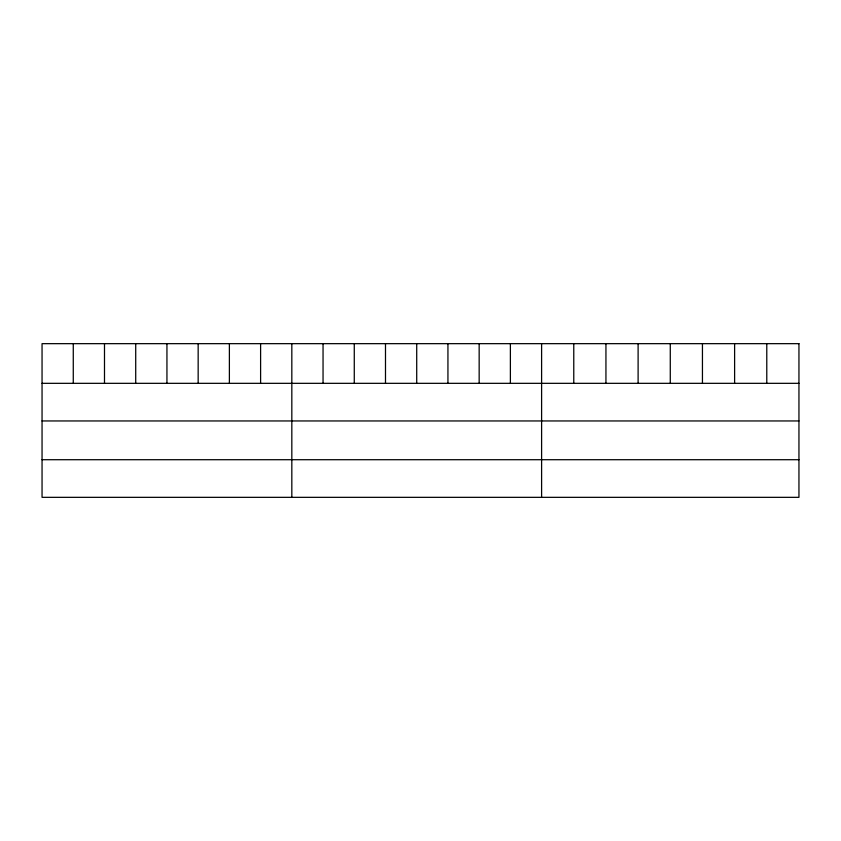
<?xml version="1.0" encoding="UTF-8"?>
<svg xmlns="http://www.w3.org/2000/svg" width="841" height="841" viewBox="0 0 841 841"><rect width="100%" height="100%" fill="white"/><g stroke="black" fill="none" stroke-linecap="round" stroke-linejoin="round"><path stroke-width="1.26" d="M42.05 383.328L798.95 383.328M42.05 420.952L798.95 420.952M42.05 459.712L798.95 459.712M766.782 343.664L766.782 383.328M734.613 343.664L734.613 383.328M702.445 343.664L702.445 383.328M670.277 343.664L670.277 383.328M638.109 343.664L638.109 383.328M605.941 343.664L605.941 383.328M573.772 343.664L573.772 383.328M541.604 343.664L541.604 497.336M510.382 343.664L510.382 383.328M479.16 343.664L479.16 383.328M447.938 343.664L447.938 383.328M416.715 343.664L416.715 383.328M385.493 343.664L385.493 383.328M354.271 343.664L354.271 383.328M323.049 343.664L323.049 383.328M291.827 343.664L291.827 497.336M260.605 343.664L260.605 383.328M229.383 343.664L229.383 383.328M198.161 343.664L198.161 383.328M166.939 343.664L166.939 383.328M135.716 343.664L135.716 383.328M104.494 343.664L104.494 383.328M73.272 343.664L73.272 383.328M798.95 343.664L42.05 343.664L42.05 497.336L798.95 497.336L798.95 343.664"/></g></svg>
